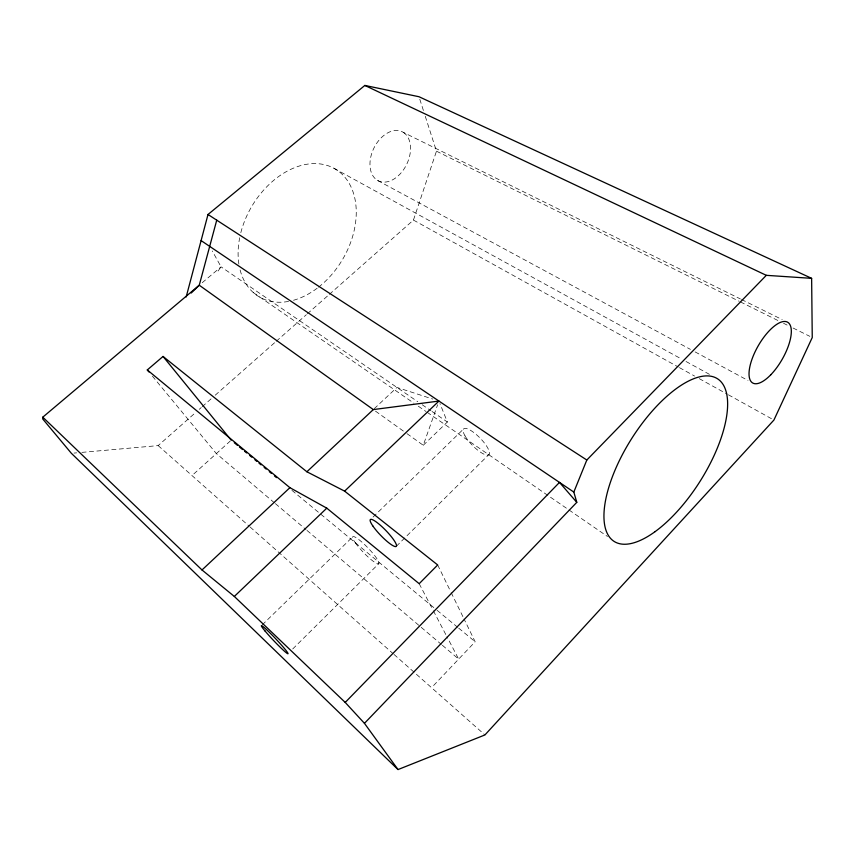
<?xml version="1.0" encoding="UTF-8"?>
<svg xmlns="http://www.w3.org/2000/svg" width="855" height="855" viewBox="0 0 855 855"><rect width="100%" height="100%" fill="white"/><g stroke="black" fill="none" stroke-linecap="round" stroke-linejoin="round"><path stroke-width="0.64" stroke-dasharray="4.28 3.21" d="M329.357 294.366L413.446 220.077L436.467 151.175L425.085 115.724M406.969 433.635L423.257 445.273L437.632 404.746M218.089 271.024L221.06 266.835L212.275 250.975M433.592 685.507L475.156 641.752L464.03 618.956M292.741 648.945L378.872 563.595M396.378 546.238L489.071 454.379M262.282 624.845L352.613 536.951M373.058 517.051L463.357 429.189M423.257 445.273L447.379 422.007L439.93 403.528M374.244 408.69L396.955 387.433L432.769 399.061M193.85 473.905L230.209 441.084M81.898 452.38L158.164 445.605L195.207 412.88M199.215 409.342L201.214 407.568M202.218 406.691L211.228 398.729M215.225 395.192L275.289 342.128M276.293 341.241L306.325 314.715M307.33 313.828L328.352 295.253M202.229 282.706L221.06 266.835L417.774 401.711M74.011 453.086L76.64 452.851M403.325 132.375A27.307 18.297 -64.3 0 1 397.19 176.718A27.307 18.297 -64.3 0 1 370.268 159.8A27.307 18.297 -64.3 0 1 403.325 132.375L740.377 298.94M741.563 299.528L782.207 319.61M436.467 151.175L739.244 301.323M740.441 301.922L778.745 320.914M783.533 323.286L787.113 325.071M793.098 328.031L809.856 336.346M377.76 180.555L690.413 349.374M695.115 351.907L748.007 380.475M333.995 168.317L681.36 358.94M686.041 361.505L709.426 374.34M413.446 220.077L678.25 366.987M679.415 367.629L694.581 376.05M699.251 378.637L727.242 394.166M728.417 394.818L773.914 420.051M422.167 404.714L430.931 410.731M432.032 411.479L447.379 422.007M253.337 292.602L413.927 403.186M418.33 406.211L426.025 411.512M427.126 412.27L567.912 509.227M569.013 509.986L607.51 536.491M375.473 411.127L405.879 432.865M291.929 490.364L436.039 609.433M437.065 610.288L457.649 627.303M458.686 628.147L475.156 641.752M274.402 502.804L216.368 453.577L152.34 376.072M275.417 503.659L305.962 529.566M306.977 530.431L441.362 644.424M442.388 645.29L458.675 659.109L446.951 636.719M158.164 445.605L249.104 526.124M250.098 527.011L392.99 653.541M393.995 654.428L484.924 734.947M419.185 583.698L432.758 609.615M433.378 610.791L446.331 635.543M437.685 564.963L450.564 591.361M451.151 592.558L463.442 617.759M419.805 99.266L423.46 110.658M240.821 232.699A74.385 52.583 -59.2 0 1 337.704 170.615A74.385 52.583 -59.2 0 1 318.231 287.43M317.162 288.242A74.385 52.583 -59.2 0 1 293.522 300.265M288.552 301.42A74.385 52.583 -59.2 0 1 239.881 269.09M238.887 264.077A74.385 52.583 -59.2 0 1 239.678 237.754M355.349 542.84A18.746 3.206 46.1 0 0 377.996 563.894A18.746 3.206 46.1 0 0 363.941 543.94A18.746 3.206 46.1 0 0 355.349 542.84M464.992 435.847A18.041 5.29 45.5 0 0 487.82 455.074A18.041 5.29 45.5 0 0 475.946 434.233A18.041 5.29 45.5 0 0 464.992 435.847"/><path stroke-width="1.28" d="M208.011 214.477L216.732 220.173L199.258 285.217L42.782 417.176L42.75 418.982L71.382 453.321L398.024 769.564L484.924 734.947L773.914 420.051L812.25 337.533L811.63 278.345L418.993 96.733L364.85 85.436L208.011 214.477L186.176 296.963M398.024 769.564L364.454 723.33L576.794 502.345L573.823 492.074L586.829 460.022L766.315 275.331L811.63 278.345M364.454 723.33L345.217 702.425L559.491 482.402L576.794 502.345M191.21 293.03L199.258 285.217L373.304 409.577L438.946 401.07L344.618 491.133L306.881 471.768L163.049 356.45L147.284 369.948L148.973 371.989M42.782 417.176L202.004 569.964L234.323 596.448L326.792 508.159L419.185 583.698L437.685 564.963L344.618 491.133M202.004 569.964L289.898 487.671L326.792 508.159M306.881 471.768L373.304 409.577M364.85 85.436L766.315 275.331M216.732 220.173L586.829 460.022M201.096 240.586L573.823 492.074M147.284 369.948L289.898 487.671M234.291 442.74L237.38 445.295M239.432 446.994L242.521 449.538M244.583 451.248L246.635 452.947M249.724 455.491L251.787 457.201M254.876 459.744L256.928 461.454M258.99 463.154L261.053 464.853M264.142 467.407L266.194 469.106M269.282 471.65L271.345 473.36M274.434 475.904L276.486 477.614M234.323 596.448L345.217 702.425M163.049 356.45L231.203 440.186M372.759 525.846A18.628 3.548 46 0 0 395.448 546.601A18.628 3.548 46 0 0 381.747 526.488A18.628 3.548 46 0 0 372.759 525.846M265.029 630.979A19.334 1.357 46.5 0 0 287.472 653.594A19.334 1.357 46.5 0 0 271.505 634.463A19.334 1.357 46.5 0 0 265.029 630.979M655.08 531.65A96.369 40.324 -57.6 0 0 723.918 385.958A96.369 40.324 -57.6 0 0 618.325 462.79A96.369 40.324 -57.6 0 0 655.08 531.65M770.836 374.725A35.055 13.755 -60.1 0 0 788.182 322.57A35.055 13.755 -60.1 0 0 751.534 360.554A35.055 13.755 -60.1 0 0 770.836 374.725"/></g></svg>
